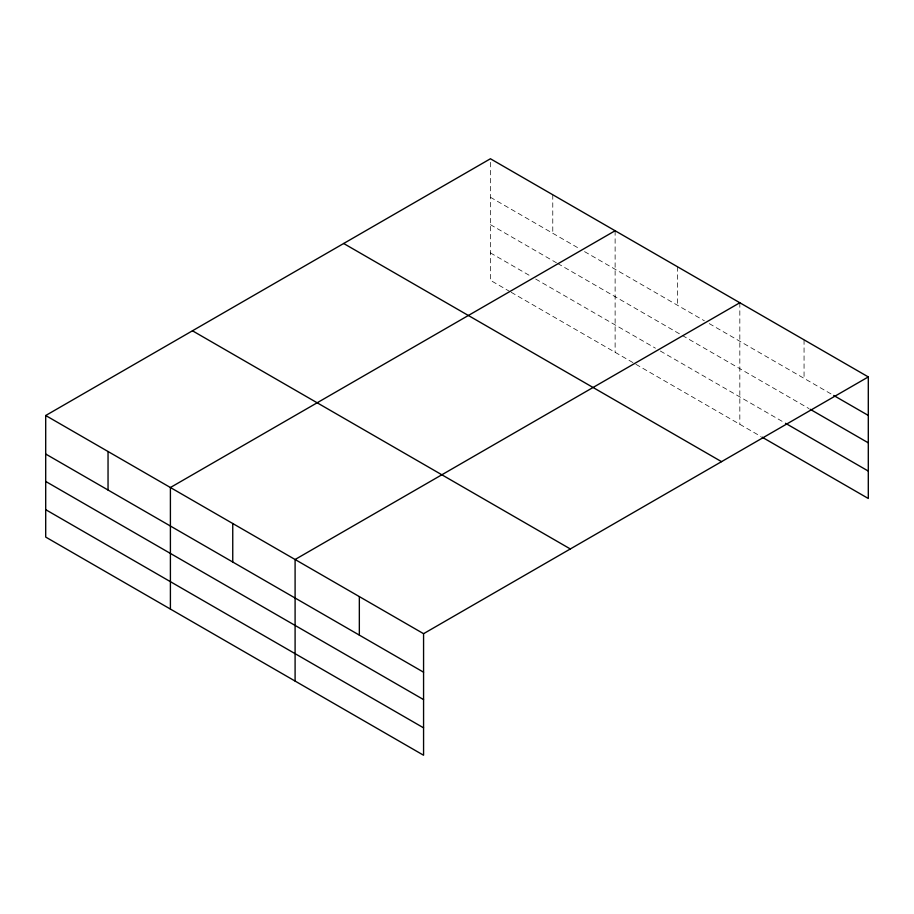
<?xml version="1.0" encoding="UTF-8"?>
<svg xmlns="http://www.w3.org/2000/svg" width="914" height="914" viewBox="0 0 914 914"><rect width="100%" height="100%" fill="white"/><g stroke="black" fill="none" stroke-linecap="round" stroke-linejoin="round"><path stroke-width="0.69" stroke-dasharray="4.57 3.43" d="M490.43 197.275L579.67 248.802M584.56 251.624L704.374 320.791M709.264 323.613L832.471 394.757M490.43 224.673L556.443 262.798M557.666 263.495L681.136 334.787M682.358 335.495L809.004 408.604M490.43 252.915L530.771 276.199M535.661 279.033L655.464 348.2M660.354 351.022L784.292 422.576M509.989 291.612L490.43 280.312L490.43 158.762M511.212 292.309L634.682 363.601M635.904 364.309L760.825 436.424M804.057 339.837L804.057 378.35M739.826 302.751L739.826 424.302M677.468 266.751L677.468 305.265M615.122 230.751L615.122 352.313M552.776 194.762L552.776 233.276"/><path stroke-width="1.37" d="M868.3 376.922L490.43 158.762L45.7 415.516L45.7 537.078L423.57 755.238L423.57 633.688L868.3 376.922L868.3 498.484L762.059 437.143M615.122 230.751L170.404 487.516L170.404 609.067M739.826 302.751L295.096 559.505L295.096 681.067M833.705 395.465L868.3 415.436M810.238 409.323L868.3 442.844M785.526 423.285L868.3 471.076M343.664 243.49L721.546 461.661M192.454 330.788L570.336 548.96M45.7 415.516L423.57 633.688M45.7 454.029L423.57 672.201M45.7 481.438L423.57 699.598M45.7 509.669L423.57 727.841M359.339 596.602L359.339 635.116M232.75 523.516L232.75 562.03M108.046 451.516L108.046 490.03"/></g></svg>
